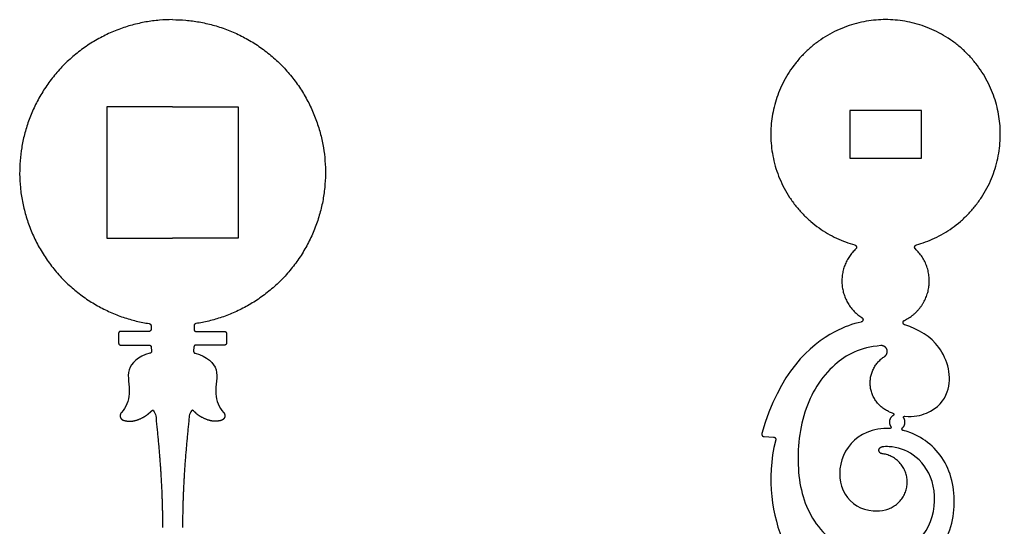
# Model space of a CAD drawing. Header units: millimetres. Extents: x -89 to 94, y -122 to 99.
# Drawn here: x 54.8 to 93.83, y -38.11 to -17.91 of the extents above; entities that cross this region are included whole.
import ezdxf

# ---------------------------------------------------------------- set-up
doc = ezdxf.new("R2010")
doc.units = ezdxf.units.MM
doc.header["$MEASUREMENT"] = 0
doc.layers.add('Layer 03', color=5, linetype='Continuous')

msp = doc.modelspace()

# ---------------------------------------------------------------- linework, layer by layer
at = {"layer": 'Layer 03'}
for p, q in [((58.27, -21.375), (58.27, -26.607)), ((60.886, -21.375), (58.27, -21.375)), ((60.886, -21.375), (63.503, -21.375)), ((63.503, -21.375), (63.503, -26.607)), ((58.27, -26.607), (60.886, -26.607)), ((63.503, -26.607), (60.886, -26.607)), ((58.74, -30.392), (58.74, -30.778)), ((59.953, -30.313), (58.818, -30.313)), ((60.031, -30.089), (60.031, -30.234)), ((61.741, -30.089), (61.741, -30.234)), ((61.82, -30.313), (62.954, -30.313)), ((63.033, -30.392), (63.033, -30.778)), ((58.818, -30.856), (59.957, -30.856)), ((60.036, -30.93), (60.047, -31.104)), ((61.737, -30.93), (61.726, -31.104)), ((62.954, -30.856), (61.815, -30.856)), ((84.422, -34.495), (84.799, -34.514))]:
    msp.add_line(p, q, dxfattribs=at)
msp.add_lwpolyline([(87.831, -23.426), (90.685, -23.426), (90.685, -21.523), (87.831, -21.523)], close=True, dxfattribs=at)
for points, weights, degree, knots in [([(60.886, -17.908), (55.252, -17.908), (54.821, -23.525), (54.39, -29.143), (59.958, -30.003)], [1, 0.733675348239, 1, 0.733675348239, 1], 2, [0, 0, 0, 10.422627, 10.422627, 20.845254, 20.845254, 20.845254]), ([(60.886, -17.908), (66.52, -17.908), (66.952, -23.525), (67.383, -29.143), (61.815, -30.003)], [1, 0.733675348239, 1, 0.733675348239, 1], 2, [0, 0, 0, 10.422627, 10.422627, 20.845254, 20.845254, 20.845254]), ([(90.484, -26.873), (94.322, -25.803), (93.782, -21.855), (93.242, -17.908), (89.258, -17.908), (85.273, -17.908), (84.733, -21.855), (84.193, -25.803), (88.031, -26.873)], [1, 0.75349951836, 1, 0.75349951836, 1, 0.75349951836, 1, 0.75349951836, 1], 2, [-26.715652, -26.715652, -26.715652, -19.828348, -19.828348, -12.941044, -12.941044, -6.05374, -6.05374, 0.833563, 0.833563, 0.833563]), ([(88.031, -26.873), (88.085, -26.888), (88.098, -26.942), (88.111, -26.996), (88.071, -27.034)], [1, 0.863018993507, 1, 0.863018993507, 1], 2, [0.8335634, 0.8335634, 0.8335634, 0.9394796, 0.9394796, 1.0453957, 1.0453957, 1.0453957]), ([(90.445, -27.034), (90.404, -26.996), (90.417, -26.942), (90.43, -26.888), (90.484, -26.873)], [1, 0.863018993507, 1, 0.863018993507, 1], 2, [-26.9274841, -26.9274841, -26.9274841, -26.821568, -26.821568, -26.7156519, -26.7156519, -26.7156519]), ([(88.071, -27.034), (87.45, -27.614), (87.526, -28.46), (87.602, -29.306), (88.316, -29.766)], [1, 0.898501312184, 1, 0.898501312184, 1], 2, [1.045396, 1.045396, 1.045396, 2.706499, 2.706499, 4.367603, 4.367603, 4.367603]), ([(90.006, -29.874), (90.836, -29.478), (90.976, -28.57), (91.116, -27.662), (90.445, -27.034)], [1, 0.884099043035, 1, 0.884099043035, 1], 2, [-30.482021, -30.482021, -30.482021, -28.704753, -28.704753, -26.927484, -26.927484, -26.927484]), ([(88.316, -29.766), (88.37, -29.801), (88.358, -29.864), (88.346, -29.927), (88.284, -29.94)], [1, 0.830163291137, 1, 0.830163291137, 1], 2, [4.3676031, 4.3676031, 4.3676031, 4.4858822, 4.4858822, 4.6041614, 4.6041614, 4.6041614]), ([(90.019, -30.051), (89.957, -30.031), (89.953, -29.967), (89.948, -29.902), (90.006, -29.874)], [1, 0.826225792246, 1, 0.826225792246, 1], 2, [-30.7213897, -30.7213897, -30.7213897, -30.6017054, -30.6017054, -30.482021, -30.482021, -30.482021]), ([(89.217, -31.311), (89.371, -31.212), (89.312, -31.038), (89.254, -30.864), (89.071, -30.879)], [1, 0.788430851217, 1, 0.788430851217, 1], 2, [0, 0, 0, 0.3271113, 0.3271113, 0.6542227, 0.6542227, 0.6542227]), ([(89.405, -33.51), (88.712, -33.217), (88.648, -32.467), (88.584, -31.718), (89.217, -31.311)], [1, 0.856392016817, 1, 0.856392016817, 1], 2, [8.243142, 8.243142, 8.243142, 9.666739, 9.666739, 11.090336, 11.090336, 11.090336]), ([(58.857, -33.537), (58.782, -33.611), (58.807, -33.714), (58.833, -33.817), (58.934, -33.848)], [1, 0.86912983912, 1, 0.86912983912, 1], 2, [0, 0, 0, 0.2211761, 0.2211761, 0.4423523, 0.4423523, 0.4423523]), ([(58.934, -33.848), (59.159, -33.915), (59.481, -33.874), (59.874, -33.658), (60.048, -33.476), (60.072, -33.451), (60.106, -33.442), (60.139, -33.453), (60.172, -33.464), (60.194, -33.491), (60.198, -33.526), (60.391, -35.191), (60.488, -36.719), (60.488, -38.11)], [1, 1, 1, 1, 1, 0.895983135558, 0.895983135558, 1, 0.895983135558, 0.895983135558, 1, 1, 1, 1], 3, [1.882424, 1.882424, 1.882424, 1.882424, 2.811149, 3.545598, 3.545598, 3.545598, 3.658827, 3.658827, 3.658827, 3.772056, 3.772056, 3.772056, 9.067981, 9.067981, 9.067981, 9.067981]), ([(62.838, -33.848), (62.614, -33.915), (62.291, -33.874), (61.898, -33.658), (61.724, -33.476), (61.7, -33.451), (61.667, -33.442), (61.634, -33.453), (61.601, -33.464), (61.579, -33.491), (61.575, -33.526), (61.381, -35.191), (61.285, -36.719), (61.285, -38.11)], [1, 1, 1, 1, 1, 0.895983135558, 0.895983135558, 1, 0.895983135558, 0.895983135558, 1, 1, 1, 1], 3, [1.882424, 1.882424, 1.882424, 1.882424, 2.811149, 3.545598, 3.545598, 3.545598, 3.658827, 3.658827, 3.658827, 3.772056, 3.772056, 3.772056, 9.067981, 9.067981, 9.067981, 9.067981]), ([(62.915, -33.537), (62.991, -33.611), (62.965, -33.714), (62.94, -33.817), (62.838, -33.848)], [1, 0.86912983912, 1, 0.86912983912, 1], 2, [0, 0, 0, 0.2211761, 0.2211761, 0.4423523, 0.4423523, 0.4423523]), ([(89.561, -33.657), (89.445, -33.726), (89.417, -33.858), (89.389, -33.99), (89.467, -34.1)], [1, 0.916656764618, 1, 0.916656764618, 1], 2, [2.8134067, 2.8134067, 2.8134067, 3.0806888, 3.0806888, 3.3479708, 3.3479708, 3.3479708]), ([(89.552, -33.568), (89.582, -33.578), (89.585, -33.609), (89.588, -33.641), (89.561, -33.657)], [1, 0.844757725221, 1, 0.844757725221, 1], 2, [0, 0, 0, 0.0587545, 0.0587545, 0.1175091, 0.1175091, 0.1175091]), ([(89.982, -33.759), (89.966, -33.732), (89.983, -33.706), (89.999, -33.68), (90.03, -33.684)], [1, 0.846520205275, 1, 0.846520205275, 1], 2, [0, 0, 0, 0.058411, 0.058411, 0.1168219, 0.1168219, 0.1168219]), ([(89.467, -34.1), (89.484, -34.125), (89.47, -34.152), (89.455, -34.179), (89.424, -34.178)], [1, 0.850078351307, 1, 0.850078351307, 1], 2, [0, 0, 0, 0.0577118, 0.0577118, 0.1154236, 0.1154236, 0.1154236]), ([(89.916, -34.161), (89.892, -34.181), (89.899, -34.211), (89.906, -34.241), (89.936, -34.248)], [1, 0.849916810352, 1, 0.849916810352, 1], 2, [0, 0, 0, 0.0577437, 0.0577437, 0.1154874, 0.1154874, 0.1154874]), ([(84.335, -34.374), (84.322, -34.418), (84.349, -34.455), (84.376, -34.493), (84.422, -34.495)], [1, 0.90058667554, 1, 0.90058667554, 1], 2, [6.9730409, 6.9730409, 6.9730409, 7.0629767, 7.0629767, 7.1529125, 7.1529125, 7.1529125]), ([(84.799, -34.514), (84.844, -34.517), (84.871, -34.553), (84.898, -34.589), (84.887, -34.633)], [1, 0.903299703108, 1, 0.903299703108, 1], 2, [7.5505848, 7.5505848, 7.5505848, 7.6392641, 7.6392641, 7.7279435, 7.7279435, 7.7279435]), ([(89.114, -35.178), (88.992, -35.164), (88.993, -35.041), (88.994, -34.919), (89.116, -34.906)], [1, 0.744501490289, 1, 0.744501490289, 1], 2, [0, 0, 0, 0.2102828, 0.2102828, 0.4205657, 0.4205657, 0.4205657]), ([(89.258, -37.41), (90.176, -37.179), (90.115, -36.234), (90.054, -35.289), (89.114, -35.178)], [1, 0.768354434657, 1, 0.768354434657, 1], 2, [7.507629, 7.507629, 7.507629, 9.167384, 9.167384, 10.827139, 10.827139, 10.827139])]:
    msp.add_rational_spline(points, weights, degree=degree, knots=knots, dxfattribs=at)
for points, weights in [([(59.958, -30.003), (60.031, -30.014), (60.031, -30.089)], [1, 0.759166869872, 1]), ([(61.815, -30.003), (61.741, -30.014), (61.741, -30.089)], [1, 0.759166869872, 1]), ([(58.818, -30.313), (58.74, -30.313), (58.74, -30.392)], [1, 0.707106781187, 1]), ([(60.031, -30.234), (60.031, -30.313), (59.953, -30.313)], [1, 0.707106781187, 1]), ([(61.741, -30.234), (61.741, -30.313), (61.82, -30.313)], [1, 0.707106781187, 1]), ([(62.954, -30.313), (63.033, -30.313), (63.033, -30.392)], [1, 0.707106781187, 1]), ([(58.74, -30.778), (58.74, -30.856), (58.818, -30.856)], [1, 0.707106781187, 1]), ([(63.033, -30.778), (63.033, -30.856), (62.954, -30.856)], [1, 0.707106781187, 1]), ([(59.957, -30.856), (60.031, -30.856), (60.036, -30.93)], [1, 0.728397419354, 1]), ([(60.047, -31.104), (60.051, -31.169), (59.988, -31.185)], [1, 0.771536472081, 1]), ([(61.726, -31.104), (61.722, -31.169), (61.785, -31.185)], [1, 0.771536472081, 1]), ([(61.815, -30.856), (61.741, -30.856), (61.737, -30.93)], [1, 0.728397419354, 1]), ([(89.916, -34.161), (90.125, -33.989), (89.982, -33.759)], [1, 0.751678378802, 1])]:
    msp.add_rational_spline(points, weights, degree=2, dxfattribs=at)
for points, knots in [([(88.284, -29.94), (87.959, -30.007), (86.682, -30.456), (85.031, -31.942), (84.335, -34.374)], [4.604161, 4.604161, 4.604161, 4.604161, 5.25, 6.973041, 6.973041, 6.973041, 6.973041]), ([(90.03, -33.684), (90.381, -33.725), (91.232, -33.516), (92.018, -32.515), (91.586, -30.849), (90.587, -30.228), (90.019, -30.051)], [-1.4873, -1.4873, -1.4873, -1.4873, -1, 0, 1.75, 3.270961, 3.270961, 3.270961, 3.270961]), ([(59.988, -31.185), (59.504, -31.31), (58.959, -31.831), (59.274, -32.652), (59.046, -33.349), (58.857, -33.537)], [0.035215, 0.035215, 0.035215, 0.035215, 1.223462, 2.446923, 3.322231, 3.322231, 3.322231, 3.322231]), ([(61.785, -31.185), (62.269, -31.31), (62.814, -31.831), (62.498, -32.652), (62.726, -33.349), (62.915, -33.537)], [0.035215, 0.035215, 0.035215, 0.035215, 1.223462, 2.446923, 3.322231, 3.322231, 3.322231, 3.322231]), ([(89.071, -30.879), (88.235, -30.946), (86.994, -31.629), (85.89, -33.412), (85.651, -36.008), (86.297, -38.074), (88.172, -39.499), (90.084, -39.25), (91.24, -37.953), (91.257, -36.161), (90.378, -35.111), (89.625, -34.89), (89.213, -34.897), (89.116, -34.906)], [0.437555, 0.437555, 0.437555, 0.437555, 2.073968, 4.147936, 6.221905, 8.295873, 10.369841, 12.443809, 14.517777, 16.591746, 18.665714, 20.739682, 21.366904, 21.366904, 21.366904, 21.366904]), ([(89.424, -34.178), (89.101, -34.167), (88.212, -34.312), (87.317, -35.368), (87.469, -36.921), (88.421, -37.497), (89.094, -37.451), (89.258, -37.41)], [7.250471, 7.250471, 7.250471, 7.250471, 8.400824, 10.50103, 12.601236, 14.701442, 15.38725, 15.38725, 15.38725, 15.38725]), ([(90.611, -39.73), (91.593, -38.943), (92.166, -37.54), (91.823, -35.393), (90.716, -34.477), (90.033, -34.271), (89.936, -34.248)], [0.047201, 0.047201, 0.047201, 0.047201, 2.100206, 4.200412, 6.300618, 6.647679, 6.647679, 6.647679, 6.647679]), ([(84.887, -34.633), (84.476, -36.219), (85.067, -39.148), (86.62, -40.968), (88.051, -41.775), (88.619, -42.01)], [0.076904, 0.076904, 0.076904, 0.076904, 3.324553, 6.649106, 8.752077, 8.752077, 8.752077, 8.752077])]:
    msp.add_open_spline(points, degree=3, knots=knots, dxfattribs=at)
msp.add_open_spline([(89.405, -33.51), (89.455, -33.531), (89.504, -33.551), (89.552, -33.568)], degree=3, dxfattribs=at)

doc.saveas('drawing.dxf')
